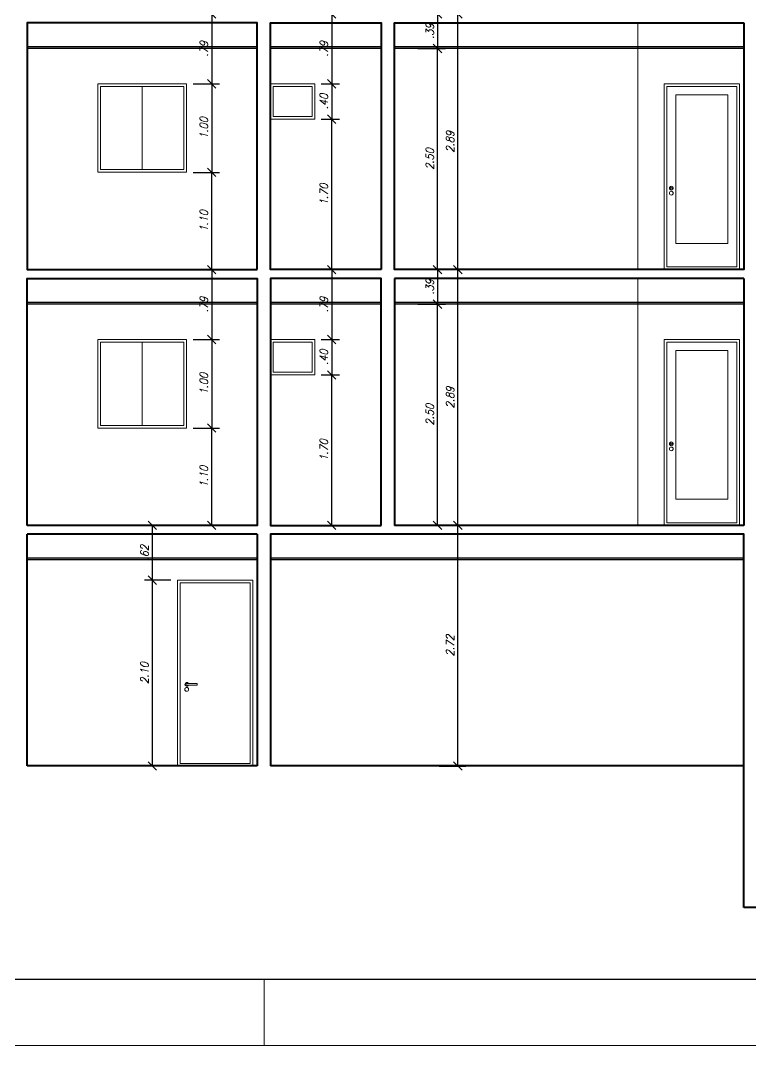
# Model space of a CAD drawing. Header units: millimetres. Extents: x 1865 to 2133, y 1062 to 1142.
# Drawn here: x 1969.46 to 1977.71, y 1106.29 to 1117.88 of the extents above; entities that cross this region are included whole.
import ezdxf

# ---------------------------------------------------------------- set-up
doc = ezdxf.new("R2010")
doc.units = ezdxf.units.MM
doc.header["$PDMODE"] = 35
for name, color, linetype, lineweight in [('Cota', 7, 'Continuous', 9), ('ESQ_INTER', 250, 'Continuous', 9), ('ESQUADRIAS', 250, 'Continuous', 9), ('Plarga', 7, 'Continuous', 40)]:
    doc.layers.add(name, color=color, linetype=linetype, lineweight=lineweight)
doc.layers.add('FÔRRO DE GÊSSO', color=133, linetype='Continuous')
doc.styles.add('romans15', font='romans.shx', dxfattribs={"width": 0.9, "oblique": 15})
doc.dimstyles.new('COTA_50', dxfattribs={"dimscale": 0.5, "dimtxt": 0.181, "dimasz": 0.193, "dimexe": 0.18, "dimexo": 0.15, "dimgap": 0.085, "dimtad": 1, "dimzin": 4, "dimdsep": 46, "dimtxsty": 'romans15', "dimblk1": 'OBLIQUE', "dimblk2": 'OBLIQUE', "dimsah": 1, "dimcen": 0.09, "dimclrd": 256, "dimclre": 256, "dimclrt": 256, "dimadec": 0, "dimazin": 0, "dimtfac": 1, "dimtmove": 2, "dimatfit": 3, "dimldrblk": 'NONE', "dimfxl": 1, "dimtolj": 1, "dimtzin": 1, "dimarcsym": 0})

# ---------------------------------------------------------------- blocks, each defined once
blk = doc.blocks.new('_OBLIQUE')
at = {"color": 0, "linetype": 'ByBlock'}
blk.add_line((-0.5, -0.5), (0.5, 0.5), dxfattribs=at)
blk = doc.blocks.new('*D3')
at = {"layer": 'Cota', "lineweight": -2, "transparency": 16777216}
for p, q in [((1971.411, 1117.163), (1971.712, 1117.163)), ((1971.622, 1117.163), (1971.622, 1116.163)), ((1971.411, 1116.163), (1971.712, 1116.163))]:
    blk.add_line(p, q, dxfattribs=at)
at = {"layer": 'Defpoints', "color": 0, "transparency": 16777216}
for p in [(1971.336, 1117.163), (1971.336, 1116.163), (1971.622, 1116.163)]:
    blk.add_point(p, dxfattribs=at)
at = {"layer": 'Cota', "lineweight": -2, "transparency": 16777216, "xscale": 0.0965, "yscale": 0.0965, "zscale": 0.0965}
for p, rotation in [((1971.622, 1117.163), 90), ((1971.622, 1116.163), 270)]:
    blk.add_blockref('_OBLIQUE', p, dxfattribs=dict(at, rotation=rotation))
at = {"layer": 'Cota', "transparency": 16777216, "insert": (1971.534, 1116.663), "char_height": 0.0905, "attachment_point": 5, "rotation": 90, "style": 'romans15'}
blk.add_mtext('\\A1;1.00', dxfattribs=at)
blk = doc.blocks.new('_None')
blk = doc.blocks.new('*D4')
at = {"layer": 'Cota', "lineweight": -2, "transparency": 16777216}
for p, q in [((1971.411, 1116.163), (1971.712, 1116.163)), ((1971.622, 1115.063), (1971.622, 1116.163)), ((1971.411, 1115.063), (1971.712, 1115.063))]:
    blk.add_line(p, q, dxfattribs=at)
at = {"layer": 'Defpoints', "color": 0, "transparency": 16777216}
for p in [(1971.336, 1116.163), (1971.622, 1116.163), (1971.336, 1115.063)]:
    blk.add_point(p, dxfattribs=at)
at = {"layer": 'Cota', "lineweight": -2, "transparency": 16777216, "xscale": 0.0965, "yscale": 0.0965, "zscale": 0.0965}
for p, rotation in [((1971.622, 1116.163), 90), ((1971.622, 1115.063), 270)]:
    blk.add_blockref('_OBLIQUE', p, dxfattribs=dict(at, rotation=rotation))
at = {"layer": 'Cota', "transparency": 16777216, "insert": (1971.534, 1115.613), "char_height": 0.0905, "attachment_point": 5, "rotation": 90, "style": 'romans15'}
blk.add_mtext('\\A1;1.10', dxfattribs=at)
blk = doc.blocks.new('*D5')
at = {"layer": 'Cota', "lineweight": -2, "transparency": 16777216}
for p, q in [((1971.411, 1117.953), (1971.712, 1117.953)), ((1971.622, 1117.953), (1971.622, 1117.163)), ((1971.411, 1117.163), (1971.712, 1117.163))]:
    blk.add_line(p, q, dxfattribs=at)
at = {"layer": 'Defpoints', "color": 0, "transparency": 16777216}
for p in [(1971.336, 1117.953), (1971.336, 1117.163), (1971.622, 1117.163)]:
    blk.add_point(p, dxfattribs=at)
at = {"layer": 'Cota', "lineweight": -2, "transparency": 16777216, "xscale": 0.0965, "yscale": 0.0965, "zscale": 0.0965}
for p, rotation in [((1971.622, 1117.953), 90), ((1971.622, 1117.163), 270)]:
    blk.add_blockref('_OBLIQUE', p, dxfattribs=dict(at, rotation=rotation))
at = {"layer": 'Cota', "transparency": 16777216, "insert": (1971.534, 1117.558), "char_height": 0.0905, "attachment_point": 5, "rotation": 90, "style": 'romans15'}
blk.add_mtext('\\A1;.79', dxfattribs=at)
blk = doc.blocks.new('*D6')
at = {"layer": 'Cota', "lineweight": -2, "transparency": 16777216}
for p, q in [((1972.861, 1117.163), (1973.068, 1117.163)), ((1972.978, 1117.163), (1972.978, 1116.763)), ((1972.861, 1116.763), (1973.068, 1116.763))]:
    blk.add_line(p, q, dxfattribs=at)
at = {"layer": 'Defpoints', "color": 0, "transparency": 16777216}
for p in [(1972.786, 1117.163), (1972.786, 1116.763), (1972.978, 1116.763)]:
    blk.add_point(p, dxfattribs=at)
at = {"layer": 'Cota', "lineweight": -2, "transparency": 16777216, "xscale": 0.0965, "yscale": 0.0965, "zscale": 0.0965}
for p, rotation in [((1972.978, 1117.163), 90), ((1972.978, 1116.763), 270)]:
    blk.add_blockref('_OBLIQUE', p, dxfattribs=dict(at, rotation=rotation))
at = {"layer": 'Cota', "transparency": 16777216, "insert": (1972.89, 1116.963), "char_height": 0.0905, "attachment_point": 5, "rotation": 90, "style": 'romans15'}
blk.add_mtext('\\A1;.40', dxfattribs=at)
blk = doc.blocks.new('*D7')
at = {"layer": 'Cota', "lineweight": -2, "transparency": 16777216}
for p, q in [((1972.861, 1116.763), (1973.068, 1116.763)), ((1972.978, 1115.063), (1972.978, 1116.763)), ((1972.767, 1115.063), (1973.068, 1115.063))]:
    blk.add_line(p, q, dxfattribs=at)
at = {"layer": 'Defpoints', "color": 0, "transparency": 16777216}
for p in [(1972.786, 1116.763), (1972.978, 1116.763), (1972.692, 1115.063)]:
    blk.add_point(p, dxfattribs=at)
at = {"layer": 'Cota', "lineweight": -2, "transparency": 16777216, "xscale": 0.0965, "yscale": 0.0965, "zscale": 0.0965}
for p, rotation in [((1972.978, 1116.763), 90), ((1972.978, 1115.063), 270)]:
    blk.add_blockref('_OBLIQUE', p, dxfattribs=dict(at, rotation=rotation))
at = {"layer": 'Cota', "transparency": 16777216, "insert": (1972.89, 1115.913), "char_height": 0.0905, "attachment_point": 5, "rotation": 90, "style": 'romans15'}
blk.add_mtext('\\A1;1.70', dxfattribs=at)
blk = doc.blocks.new('*D8')
at = {"layer": 'Cota', "lineweight": -2, "transparency": 16777216}
for p, q in [((1972.767, 1117.953), (1973.068, 1117.953)), ((1972.978, 1117.953), (1972.978, 1117.163)), ((1972.861, 1117.163), (1973.068, 1117.163))]:
    blk.add_line(p, q, dxfattribs=at)
at = {"layer": 'Defpoints', "color": 0, "transparency": 16777216}
for p in [(1972.692, 1117.953), (1972.786, 1117.163), (1972.978, 1117.163)]:
    blk.add_point(p, dxfattribs=at)
at = {"layer": 'Cota', "lineweight": -2, "transparency": 16777216, "xscale": 0.0965, "yscale": 0.0965, "zscale": 0.0965}
for p, rotation in [((1972.978, 1117.953), 90), ((1972.978, 1117.163), 270)]:
    blk.add_blockref('_OBLIQUE', p, dxfattribs=dict(at, rotation=rotation))
at = {"layer": 'Cota', "transparency": 16777216, "insert": (1972.89, 1117.558), "char_height": 0.0905, "attachment_point": 5, "rotation": 90, "style": 'romans15'}
blk.add_mtext('\\A1;.79', dxfattribs=at)
blk = doc.blocks.new('*D55')
at = {"layer": 'Cota', "lineweight": -2, "transparency": 16777216}
for p, q in [((1971.411, 1114.273), (1971.712, 1114.273)), ((1971.622, 1114.273), (1971.622, 1113.273)), ((1971.411, 1113.273), (1971.712, 1113.273))]:
    blk.add_line(p, q, dxfattribs=at)
at = {"layer": 'Defpoints', "color": 0, "transparency": 16777216}
for p in [(1971.336, 1114.273), (1971.336, 1113.273), (1971.622, 1113.273)]:
    blk.add_point(p, dxfattribs=at)
at = {"layer": 'Cota', "lineweight": -2, "transparency": 16777216, "xscale": 0.0965, "yscale": 0.0965, "zscale": 0.0965}
for p, rotation in [((1971.622, 1114.273), 90), ((1971.622, 1113.273), 270)]:
    blk.add_blockref('_OBLIQUE', p, dxfattribs=dict(at, rotation=rotation))
at = {"layer": 'Cota', "transparency": 16777216, "insert": (1971.534, 1113.773), "char_height": 0.0905, "attachment_point": 5, "rotation": 90, "style": 'romans15'}
blk.add_mtext('\\A1;1.00', dxfattribs=at)
blk = doc.blocks.new('*D56')
at = {"layer": 'Cota', "lineweight": -2, "transparency": 16777216}
for p, q in [((1971.411, 1113.273), (1971.712, 1113.273)), ((1971.622, 1112.173), (1971.622, 1113.273)), ((1971.411, 1112.173), (1971.712, 1112.173))]:
    blk.add_line(p, q, dxfattribs=at)
at = {"layer": 'Defpoints', "color": 0, "transparency": 16777216}
for p in [(1971.336, 1113.273), (1971.622, 1113.273), (1971.336, 1112.173)]:
    blk.add_point(p, dxfattribs=at)
at = {"layer": 'Cota', "lineweight": -2, "transparency": 16777216, "xscale": 0.0965, "yscale": 0.0965, "zscale": 0.0965}
for p, rotation in [((1971.622, 1113.273), 90), ((1971.622, 1112.173), 270)]:
    blk.add_blockref('_OBLIQUE', p, dxfattribs=dict(at, rotation=rotation))
at = {"layer": 'Cota', "transparency": 16777216, "insert": (1971.534, 1112.723), "char_height": 0.0905, "attachment_point": 5, "rotation": 90, "style": 'romans15'}
blk.add_mtext('\\A1;1.10', dxfattribs=at)
blk = doc.blocks.new('*D57')
at = {"layer": 'Cota', "lineweight": -2, "transparency": 16777216}
for p, q in [((1971.411, 1115.063), (1971.712, 1115.063)), ((1971.622, 1115.063), (1971.622, 1114.273)), ((1971.411, 1114.273), (1971.712, 1114.273))]:
    blk.add_line(p, q, dxfattribs=at)
at = {"layer": 'Defpoints', "color": 0, "transparency": 16777216}
for p in [(1971.336, 1115.063), (1971.336, 1114.273), (1971.622, 1114.273)]:
    blk.add_point(p, dxfattribs=at)
at = {"layer": 'Cota', "lineweight": -2, "transparency": 16777216, "xscale": 0.0965, "yscale": 0.0965, "zscale": 0.0965}
for p, rotation in [((1971.622, 1115.063), 90), ((1971.622, 1114.273), 270)]:
    blk.add_blockref('_OBLIQUE', p, dxfattribs=dict(at, rotation=rotation))
at = {"layer": 'Cota', "transparency": 16777216, "insert": (1971.534, 1114.668), "char_height": 0.0905, "attachment_point": 5, "rotation": 90, "style": 'romans15'}
blk.add_mtext('\\A1;.79', dxfattribs=at)
blk = doc.blocks.new('*D58')
at = {"layer": 'Cota', "lineweight": -2, "transparency": 16777216}
for p, q in [((1972.861, 1114.273), (1973.068, 1114.273)), ((1972.978, 1114.273), (1972.978, 1113.873)), ((1972.861, 1113.873), (1973.068, 1113.873))]:
    blk.add_line(p, q, dxfattribs=at)
at = {"layer": 'Defpoints', "color": 0, "transparency": 16777216}
for p in [(1972.786, 1114.273), (1972.786, 1113.873), (1972.978, 1113.873)]:
    blk.add_point(p, dxfattribs=at)
at = {"layer": 'Cota', "lineweight": -2, "transparency": 16777216, "xscale": 0.0965, "yscale": 0.0965, "zscale": 0.0965}
for p, rotation in [((1972.978, 1114.273), 90), ((1972.978, 1113.873), 270)]:
    blk.add_blockref('_OBLIQUE', p, dxfattribs=dict(at, rotation=rotation))
at = {"layer": 'Cota', "transparency": 16777216, "insert": (1972.89, 1114.073), "char_height": 0.0905, "attachment_point": 5, "rotation": 90, "style": 'romans15'}
blk.add_mtext('\\A1;.40', dxfattribs=at)
blk = doc.blocks.new('*D59')
at = {"layer": 'Cota', "lineweight": -2, "transparency": 16777216}
for p, q in [((1972.861, 1113.873), (1973.068, 1113.873)), ((1972.978, 1112.173), (1972.978, 1113.873)), ((1972.767, 1112.173), (1973.068, 1112.173))]:
    blk.add_line(p, q, dxfattribs=at)
at = {"layer": 'Defpoints', "color": 0, "transparency": 16777216}
for p in [(1972.786, 1113.873), (1972.978, 1113.873), (1972.692, 1112.173)]:
    blk.add_point(p, dxfattribs=at)
at = {"layer": 'Cota', "lineweight": -2, "transparency": 16777216, "xscale": 0.0965, "yscale": 0.0965, "zscale": 0.0965}
for p, rotation in [((1972.978, 1113.873), 90), ((1972.978, 1112.173), 270)]:
    blk.add_blockref('_OBLIQUE', p, dxfattribs=dict(at, rotation=rotation))
at = {"layer": 'Cota', "transparency": 16777216, "insert": (1972.89, 1113.023), "char_height": 0.0905, "attachment_point": 5, "rotation": 90, "style": 'romans15'}
blk.add_mtext('\\A1;1.70', dxfattribs=at)
blk = doc.blocks.new('*D60')
at = {"layer": 'Cota', "lineweight": -2, "transparency": 16777216}
for p, q in [((1972.767, 1115.063), (1973.068, 1115.063)), ((1972.978, 1115.063), (1972.978, 1114.273)), ((1972.861, 1114.273), (1973.068, 1114.273))]:
    blk.add_line(p, q, dxfattribs=at)
at = {"layer": 'Defpoints', "color": 0, "transparency": 16777216}
for p in [(1972.692, 1115.063), (1972.786, 1114.273), (1972.978, 1114.273)]:
    blk.add_point(p, dxfattribs=at)
at = {"layer": 'Cota', "lineweight": -2, "transparency": 16777216, "xscale": 0.0965, "yscale": 0.0965, "zscale": 0.0965}
for p, rotation in [((1972.978, 1115.063), 90), ((1972.978, 1114.273), 270)]:
    blk.add_blockref('_OBLIQUE', p, dxfattribs=dict(at, rotation=rotation))
at = {"layer": 'Cota', "transparency": 16777216, "insert": (1972.89, 1114.668), "char_height": 0.0905, "attachment_point": 5, "rotation": 90, "style": 'romans15'}
blk.add_mtext('\\A1;.79', dxfattribs=at)
blk = doc.blocks.new('*D66')
at = {"layer": 'Cota', "lineweight": -2, "transparency": 16777216}
for p, q in [((1973.953, 1117.563), (1974.264, 1117.563)), ((1974.174, 1115.063), (1974.174, 1117.563)), ((1973.963, 1115.063), (1974.264, 1115.063))]:
    blk.add_line(p, q, dxfattribs=at)
at = {"layer": 'Defpoints', "color": 0, "transparency": 16777216}
for p in [(1973.878, 1117.563), (1974.174, 1117.563), (1973.888, 1115.063)]:
    blk.add_point(p, dxfattribs=at)
at = {"layer": 'Cota', "lineweight": -2, "transparency": 16777216, "xscale": 0.0965, "yscale": 0.0965, "zscale": 0.0965}
for p, rotation in [((1974.174, 1117.563), 90), ((1974.174, 1115.063), 270)]:
    blk.add_blockref('_OBLIQUE', p, dxfattribs=dict(at, rotation=rotation))
at = {"layer": 'Cota', "transparency": 16777216, "insert": (1974.086, 1116.313), "char_height": 0.0905, "attachment_point": 5, "rotation": 90, "style": 'romans15'}
blk.add_mtext('\\A1;2.50', dxfattribs=at)
blk = doc.blocks.new('*D67')
at = {"layer": 'Cota', "lineweight": -2, "transparency": 16777216}
for p, q in [((1973.953, 1117.953), (1974.264, 1117.953)), ((1974.174, 1117.953), (1974.174, 1117.563)), ((1973.953, 1117.563), (1974.264, 1117.563))]:
    blk.add_line(p, q, dxfattribs=at)
at = {"layer": 'Defpoints', "color": 0, "transparency": 16777216}
for p in [(1973.878, 1117.953), (1973.878, 1117.563), (1974.174, 1117.563)]:
    blk.add_point(p, dxfattribs=at)
at = {"layer": 'Cota', "lineweight": -2, "transparency": 16777216, "xscale": 0.0965, "yscale": 0.0965, "zscale": 0.0965}
for p, rotation in [((1974.174, 1117.953), 90), ((1974.174, 1117.563), 270)]:
    blk.add_blockref('_OBLIQUE', p, dxfattribs=dict(at, rotation=rotation))
at = {"layer": 'Cota', "transparency": 16777216, "insert": (1974.086, 1117.758), "char_height": 0.0905, "attachment_point": 5, "rotation": 90, "style": 'romans15'}
blk.add_mtext('\\A1;.39', dxfattribs=at)
blk = doc.blocks.new('*D68')
at = {"layer": 'Cota', "lineweight": -2, "transparency": 16777216}
for p, q in [((1974.249, 1117.953), (1974.494, 1117.953)), ((1974.404, 1115.063), (1974.404, 1117.953)), ((1974.193, 1115.063), (1974.494, 1115.063))]:
    blk.add_line(p, q, dxfattribs=at)
at = {"layer": 'Defpoints', "color": 0, "transparency": 16777216}
for p in [(1974.174, 1117.953), (1974.404, 1117.953), (1974.118, 1115.063)]:
    blk.add_point(p, dxfattribs=at)
at = {"layer": 'Cota', "lineweight": -2, "transparency": 16777216, "xscale": 0.0965, "yscale": 0.0965, "zscale": 0.0965}
for p, rotation in [((1974.404, 1117.953), 90), ((1974.404, 1115.063), 270)]:
    blk.add_blockref('_OBLIQUE', p, dxfattribs=dict(at, rotation=rotation))
at = {"layer": 'Cota', "transparency": 16777216, "insert": (1974.316, 1116.508), "char_height": 0.0905, "attachment_point": 5, "rotation": 90, "style": 'romans15'}
blk.add_mtext('\\A1;2.89', dxfattribs=at)
blk = doc.blocks.new('*D84')
at = {"layer": 'Cota', "lineweight": -2, "transparency": 16777216}
for p, q in [((1971.161, 1111.553), (1970.861, 1111.553)), ((1970.951, 1111.553), (1970.951, 1109.453)), ((1971.161, 1109.453), (1970.861, 1109.453))]:
    blk.add_line(p, q, dxfattribs=at)
at = {"layer": 'Defpoints', "color": 0, "transparency": 16777216}
for p in [(1971.236, 1111.553), (1970.951, 1109.453), (1971.236, 1109.453)]:
    blk.add_point(p, dxfattribs=at)
at = {"layer": 'Cota', "lineweight": -2, "transparency": 16777216, "xscale": 0.0965, "yscale": 0.0965, "zscale": 0.0965}
for p, rotation in [((1970.951, 1111.553), 90), ((1970.951, 1109.453), 270)]:
    blk.add_blockref('_OBLIQUE', p, dxfattribs=dict(at, rotation=rotation))
at = {"layer": 'Cota', "transparency": 16777216, "insert": (1970.863, 1110.503), "char_height": 0.0905, "attachment_point": 5, "rotation": 90, "style": 'romans15'}
blk.add_mtext('\\A1;2.10', dxfattribs=at)
blk = doc.blocks.new('*D85')
at = {"layer": 'Cota', "lineweight": -2, "transparency": 16777216}
for p, q in [((1971.161, 1112.173), (1970.861, 1112.173)), ((1970.951, 1112.173), (1970.951, 1111.553)), ((1971.161, 1111.553), (1970.861, 1111.553))]:
    blk.add_line(p, q, dxfattribs=at)
at = {"layer": 'Defpoints', "color": 0, "transparency": 16777216}
for p in [(1971.236, 1112.173), (1970.951, 1111.553), (1971.236, 1111.553)]:
    blk.add_point(p, dxfattribs=at)
at = {"layer": 'Cota', "lineweight": -2, "transparency": 16777216, "xscale": 0.0965, "yscale": 0.0965, "zscale": 0.0965}
for p, rotation in [((1970.951, 1112.173), 90), ((1970.951, 1111.553), 270)]:
    blk.add_blockref('_OBLIQUE', p, dxfattribs=dict(at, rotation=rotation))
at = {"layer": 'Cota', "transparency": 16777216, "insert": (1970.863, 1111.863), "char_height": 0.0905, "attachment_point": 5, "rotation": 90, "style": 'romans15'}
blk.add_mtext('\\A1;.62', dxfattribs=at)
blk = doc.blocks.new('*D86')
at = {"layer": 'Cota', "lineweight": -2, "transparency": 16777216}
for p, q in [((1973.953, 1114.673), (1974.264, 1114.673)), ((1974.174, 1112.173), (1974.174, 1114.673)), ((1973.963, 1112.173), (1974.264, 1112.173))]:
    blk.add_line(p, q, dxfattribs=at)
at = {"layer": 'Defpoints', "color": 0, "transparency": 16777216}
for p in [(1973.878, 1114.673), (1974.174, 1114.673), (1973.888, 1112.173)]:
    blk.add_point(p, dxfattribs=at)
at = {"layer": 'Cota', "lineweight": -2, "transparency": 16777216, "xscale": 0.0965, "yscale": 0.0965, "zscale": 0.0965}
for p, rotation in [((1974.174, 1114.673), 90), ((1974.174, 1112.173), 270)]:
    blk.add_blockref('_OBLIQUE', p, dxfattribs=dict(at, rotation=rotation))
at = {"layer": 'Cota', "transparency": 16777216, "insert": (1974.086, 1113.423), "char_height": 0.0905, "attachment_point": 5, "rotation": 90, "style": 'romans15'}
blk.add_mtext('\\A1;2.50', dxfattribs=at)
blk = doc.blocks.new('*D87')
at = {"layer": 'Cota', "lineweight": -2, "transparency": 16777216}
for p, q in [((1973.953, 1115.063), (1974.264, 1115.063)), ((1974.174, 1115.063), (1974.174, 1114.673)), ((1973.953, 1114.673), (1974.264, 1114.673))]:
    blk.add_line(p, q, dxfattribs=at)
at = {"layer": 'Defpoints', "color": 0, "transparency": 16777216}
for p in [(1973.878, 1115.063), (1973.878, 1114.673), (1974.174, 1114.673)]:
    blk.add_point(p, dxfattribs=at)
at = {"layer": 'Cota', "lineweight": -2, "transparency": 16777216, "xscale": 0.0965, "yscale": 0.0965, "zscale": 0.0965}
for p, rotation in [((1974.174, 1115.063), 90), ((1974.174, 1114.673), 270)]:
    blk.add_blockref('_OBLIQUE', p, dxfattribs=dict(at, rotation=rotation))
at = {"layer": 'Cota', "transparency": 16777216, "insert": (1974.086, 1114.868), "char_height": 0.0905, "attachment_point": 5, "rotation": 90, "style": 'romans15'}
blk.add_mtext('\\A1;.39', dxfattribs=at)
blk = doc.blocks.new('*D88')
at = {"layer": 'Cota', "lineweight": -2, "transparency": 16777216}
for p, q in [((1974.249, 1115.063), (1974.494, 1115.063)), ((1974.404, 1112.173), (1974.404, 1115.063)), ((1974.193, 1112.173), (1974.494, 1112.173))]:
    blk.add_line(p, q, dxfattribs=at)
at = {"layer": 'Defpoints', "color": 0, "transparency": 16777216}
for p in [(1974.174, 1115.063), (1974.404, 1115.063), (1974.118, 1112.173)]:
    blk.add_point(p, dxfattribs=at)
at = {"layer": 'Cota', "lineweight": -2, "transparency": 16777216, "xscale": 0.0965, "yscale": 0.0965, "zscale": 0.0965}
for p, rotation in [((1974.404, 1115.063), 90), ((1974.404, 1112.173), 270)]:
    blk.add_blockref('_OBLIQUE', p, dxfattribs=dict(at, rotation=rotation))
at = {"layer": 'Cota', "transparency": 16777216, "insert": (1974.316, 1113.618), "char_height": 0.0905, "attachment_point": 5, "rotation": 90, "style": 'romans15'}
blk.add_mtext('\\A1;2.89', dxfattribs=at)
blk = doc.blocks.new('*D89')
at = {"layer": 'Cota', "lineweight": -2, "transparency": 16777216}
for p, q in [((1974.249, 1112.173), (1974.494, 1112.173)), ((1974.404, 1109.453), (1974.404, 1112.173)), ((1974.193, 1109.453), (1974.494, 1109.453))]:
    blk.add_line(p, q, dxfattribs=at)
at = {"layer": 'Defpoints', "color": 0, "transparency": 16777216}
for p in [(1974.174, 1112.173), (1974.404, 1112.173), (1974.118, 1109.453)]:
    blk.add_point(p, dxfattribs=at)
at = {"layer": 'Cota', "lineweight": -2, "transparency": 16777216, "xscale": 0.0965, "yscale": 0.0965, "zscale": 0.0965}
for p, rotation in [((1974.404, 1112.173), 90), ((1974.404, 1109.453), 270)]:
    blk.add_blockref('_OBLIQUE', p, dxfattribs=dict(at, rotation=rotation))
at = {"layer": 'Cota', "transparency": 16777216, "insert": (1974.316, 1110.813), "char_height": 0.0905, "attachment_point": 5, "rotation": 90, "style": 'romans15'}
blk.add_mtext('\\A1;2.72', dxfattribs=at)

msp = doc.modelspace()

# ---------------------------------------------------------------- hatches: boundary and pattern name
at = {"layer": 'FÔRRO DE GÊSSO'}
h = msp.add_hatch(color=256, dxfattribs=at)
h.dxf.hatch_style = 1
h.paths.add_polyline_path([(1972.1363, 1117.5833), (1969.5363, 1117.5833), (1969.5363, 1117.5633), (1972.1363, 1117.5633)])
h.paths.add_polyline_path([(1971.6011, 1117.4393), (1971.6011, 1117.6475), (1971.4669, 1117.6834), (1971.4669, 1117.4753)], flags=9)
h = msp.add_hatch(color=256, dxfattribs=at)
h.dxf.hatch_style = 1
h.paths.add_polyline_path([(1973.5363, 1117.5833), (1972.2863, 1117.5833), (1972.2863, 1117.5633), (1973.5363, 1117.5633)])
h.paths.add_polyline_path([(1972.957, 1117.4393), (1972.957, 1117.6475), (1972.8228, 1117.6834), (1972.8228, 1117.4753)], flags=9)
h = msp.add_hatch(color=256, dxfattribs=at)
h.dxf.hatch_style = 1
h.paths.add_polyline_path([(1977.6363, 1117.5833), (1976.4363, 1117.5833), (1976.4363, 1117.5633), (1977.6363, 1117.5633)])
h.paths.add_polyline_path([(1976.4363, 1117.5833), (1973.6863, 1117.5833), (1973.6863, 1117.5633), (1976.4363, 1117.5633)])
h = msp.add_hatch(color=256, dxfattribs=at)
h.dxf.hatch_style = 1
h.paths.add_polyline_path([(1972.1363, 1114.6933), (1969.5363, 1114.6933), (1969.5363, 1114.6733), (1972.1363, 1114.6733)])
h.paths.add_polyline_path([(1971.6011, 1114.5493), (1971.6011, 1114.7575), (1971.4669, 1114.7934), (1971.4669, 1114.5853)], flags=9)
h = msp.add_hatch(color=256, dxfattribs=at)
h.dxf.hatch_style = 1
h.paths.add_polyline_path([(1973.5363, 1114.6933), (1972.2863, 1114.6933), (1972.2863, 1114.6733), (1973.5363, 1114.6733)])
h.paths.add_polyline_path([(1972.957, 1114.5493), (1972.957, 1114.7575), (1972.8228, 1114.7934), (1972.8228, 1114.5853)], flags=9)
h = msp.add_hatch(color=256, dxfattribs=at)
h.dxf.hatch_style = 1
h.paths.add_polyline_path([(1977.6363, 1114.6933), (1976.4363, 1114.6933), (1976.4363, 1114.6733), (1977.6363, 1114.6733)])
h.paths.add_polyline_path([(1976.4363, 1114.6933), (1973.6863, 1114.6933), (1973.6863, 1114.6733), (1976.4363, 1114.6733)])
h = msp.add_hatch(color=256, dxfattribs=at)
h.dxf.hatch_style = 1
h.paths.add_polyline_path([(1972.1363, 1111.8033), (1969.5363, 1111.8033), (1969.5363, 1111.7833), (1972.1363, 1111.7833)])
h = msp.add_hatch(color=256, dxfattribs=at)
h.dxf.hatch_style = 1
h.paths.add_polyline_path([(1977.6363, 1111.8033), (1972.2863, 1111.8033), (1972.2863, 1111.7833), (1977.6363, 1111.7833)])

# ---------------------------------------------------------------- linework, layer by layer
msp.add_line((1958.3419, 1107.0443), (2040.8419, 1107.0443))
at = {"color": 7, "linetype": 'Continuous', "lineweight": 20}
msp.add_line((1956.4669, 1106.2943), (2041.5919, 1106.2943), dxfattribs=at)
at = {"lineweight": 5}
for points in [[(1976.4363, 1115.0633), (1976.4363, 1117.8533)], [(1977.5863, 1115.0633), (1976.7363, 1115.0633)], [(1976.4363, 1112.1733), (1976.4363, 1114.9633)]]:
    msp.add_lwpolyline(points, dxfattribs=at)
at = {"color": 7, "linetype": 'Continuous', "lineweight": 20}
msp.add_lwpolyline([(1972.2169, 1106.2943), (1972.2169, 1107.0443)], dxfattribs=at)
at = {"layer": 'ESQ_INTER'}
for points in [[(1970.3363, 1116.1633), (1971.3363, 1116.1633), (1971.3363, 1117.1633), (1970.3363, 1117.1633)], [(1970.3663, 1116.1933), (1971.3063, 1116.1933), (1971.3063, 1117.1333), (1970.3663, 1117.1333)], [(1972.7863, 1116.7633), (1972.2863, 1116.7633), (1972.2863, 1117.1633), (1972.7863, 1117.1633)], [(1972.7563, 1116.7933), (1972.3163, 1116.7933), (1972.3163, 1117.1333), (1972.7563, 1117.1333)], [(1970.3363, 1113.2733), (1971.3363, 1113.2733), (1971.3363, 1114.2733), (1970.3363, 1114.2733)], [(1970.3663, 1113.3033), (1971.3063, 1113.3033), (1971.3063, 1114.2433), (1970.3663, 1114.2433)], [(1972.7863, 1113.8733), (1972.2863, 1113.8733), (1972.2863, 1114.2733), (1972.7863, 1114.2733)], [(1972.7563, 1113.9033), (1972.3163, 1113.9033), (1972.3163, 1114.2433), (1972.7563, 1114.2433)]]:
    msp.add_lwpolyline(points, close=True, dxfattribs=at)
for points in [[(1970.8363, 1117.1333), (1970.8363, 1116.1933)], [(1970.8363, 1114.2433), (1970.8363, 1113.3033)]]:
    msp.add_lwpolyline(points, dxfattribs=at)
at = {"layer": 'ESQUADRIAS', "ltscale": 0.02}
for p, q in [((1971.3413, 1110.3862), (1971.4583, 1110.3862)), ((1971.3413, 1110.3662), (1971.4583, 1110.3662))]:
    msp.add_line(p, q, dxfattribs=at)
for points in [[(1976.7363, 1115.0633), (1976.7363, 1117.1633), (1977.5863, 1117.1633), (1977.5863, 1115.0633)], [(1976.7363, 1112.1733), (1976.7363, 1114.2733), (1977.5863, 1114.2733), (1977.5863, 1112.1733)], [(1971.2363, 1109.4533), (1971.2363, 1111.5533), (1972.0863, 1111.5533), (1972.0863, 1109.4533)]]:
    msp.add_lwpolyline(points, dxfattribs=at)
for points in [[(1976.7663, 1115.0933), (1976.7663, 1117.1333), (1977.5563, 1117.1333), (1977.5563, 1115.0933)], [(1976.8663, 1115.3583), (1976.8663, 1117.0383), (1977.4563, 1117.0383), (1977.4563, 1115.3583)], [(1976.7663, 1112.2033), (1976.7663, 1114.2433), (1977.5563, 1114.2433), (1977.5563, 1112.2033)], [(1976.8663, 1112.4683), (1976.8663, 1114.1483), (1977.4563, 1114.1483), (1977.4563, 1112.4683)], [(1971.2663, 1109.4833), (1971.2663, 1111.5233), (1972.0563, 1111.5233), (1972.0563, 1109.4833)]]:
    msp.add_lwpolyline(points, close=True, dxfattribs=at)
at = {"layer": 'ESQUADRIAS'}
msp.add_lwpolyline([(1971.4583, 1110.3662), (1971.4583, 1110.3862)], dxfattribs=at)
for centre, radius in [((1976.8174, 1115.9839), 0.0218), ((1976.8174, 1115.9839), 0.01), ((1976.8174, 1113.0939), 0.0218), ((1976.8174, 1113.0939), 0.01)]:
    msp.add_circle(centre, radius, dxfattribs=at)
at = {"layer": 'ESQUADRIAS', "ltscale": 0.02}
for centre in [(1976.8159, 1115.9272), (1976.8159, 1113.0372), (1971.3398, 1110.3195)]:
    msp.add_circle(centre, 0.0215, dxfattribs=at)
for radius, start, end in [(0.0218, 27.32571, 332.67429), (0.01, 90, 270)]:
    msp.add_arc((1971.3413, 1110.3762), radius, start, end, dxfattribs=at)
at = {"layer": 'FÔRRO DE GÊSSO'}
for points in [[(1972.1363, 1117.5833), (1969.5363, 1117.5833)], [(1972.1363, 1117.5633), (1969.5363, 1117.5633)], [(1973.5363, 1117.5833), (1972.2863, 1117.5833)], [(1973.5363, 1117.5633), (1972.2863, 1117.5633)], [(1977.6363, 1117.5833), (1973.6863, 1117.5833)], [(1977.6363, 1117.5633), (1973.6863, 1117.5633)], [(1972.1363, 1114.6933), (1969.5363, 1114.6933)], [(1972.1363, 1114.6733), (1969.5363, 1114.6733)], [(1973.5363, 1114.6933), (1972.2863, 1114.6933)], [(1973.5363, 1114.6733), (1972.2863, 1114.6733)], [(1977.6363, 1114.6933), (1973.6863, 1114.6933)], [(1977.6363, 1114.6733), (1973.6863, 1114.6733)], [(1972.1363, 1111.8033), (1969.5363, 1111.8033)], [(1972.1363, 1111.7833), (1969.5363, 1111.7833)], [(1977.6363, 1111.8033), (1972.2863, 1111.8033)], [(1977.6363, 1111.7833), (1972.2863, 1111.7833)]]:
    msp.add_lwpolyline(points, dxfattribs=at)
at = {"layer": 'Plarga'}
for p, q in [((1977.6363, 1114.9633), (1973.6863, 1114.9633)), ((1977.6363, 1112.1733), (1973.6863, 1112.1733)), ((1972.1363, 1112.0733), (1969.5363, 1112.0733)), ((1972.1363, 1109.4533), (1969.5363, 1109.4533)), ((1977.6363, 1109.4533), (1972.2863, 1109.4533)), ((1979.5863, 1107.8533), (1977.6363, 1107.8533))]:
    msp.add_line(p, q, dxfattribs=at)
for points in [[(1972.1363, 1115.0633), (1972.1363, 1117.8533), (1969.5363, 1117.8533), (1969.5363, 1115.0633)], [(1973.5363, 1115.0633), (1972.2863, 1115.0633), (1972.2863, 1117.8533), (1973.5363, 1117.8533)], [(1977.6363, 1117.8533), (1977.6363, 1115.0633), (1973.6863, 1115.0633), (1973.6863, 1117.8533)], [(1969.5363, 1112.1733), (1969.5363, 1114.9633), (1972.1363, 1114.9633), (1972.1363, 1112.1733), (1969.5363, 1112.1733)], [(1973.5363, 1112.1733), (1973.5363, 1114.9633), (1972.2863, 1114.9633), (1972.2863, 1112.1733)]]:
    msp.add_lwpolyline(points, close=True, dxfattribs=at)
for points in [[(1973.6863, 1114.9633), (1973.6863, 1112.1733)], [(1977.6363, 1114.9633), (1977.6363, 1112.1733)], [(1969.5363, 1109.4533), (1969.5363, 1112.0733)], [(1972.1363, 1112.0733), (1972.1363, 1109.4533)], [(1977.6363, 1107.8533), (1977.6363, 1112.0733), (1972.2863, 1112.0733), (1972.2863, 1109.4533)]]:
    msp.add_lwpolyline(points, dxfattribs=at)

# ---------------------------------------------------------------- dimensions: what is measured, and where the dimension line sits
at = {"layer": 'Cota'}
for base, p1, p2, angle, picture, middle in [((1971.6217, 1117.1633), (1971.3363, 1117.9533), (1971.3363, 1117.1633), 90, '*D5', (1971.534, 1117.5583)), ((1972.9777, 1117.1633), (1972.6922, 1117.9533), (1972.7863, 1117.1633), 90, '*D8', (1972.8899, 1117.5583)), ((1974.1739, 1117.5633), (1973.8782, 1117.9533), (1973.8782, 1117.5633), 90, '*D67', (1974.0862, 1117.7583)), ((1974.4037, 1117.9533), (1974.1183, 1115.0633), (1974.1739, 1117.9533), 270, '*D68', (1974.316, 1116.5083)), ((1974.1739, 1117.5633), (1973.8885, 1115.0633), (1973.8782, 1117.5633), 270, '*D66', (1974.0862, 1116.3133)), ((1971.6217, 1116.1633), (1971.3363, 1117.1633), (1971.3363, 1116.1633), 90, '*D3', (1971.534, 1116.6633)), ((1972.9777, 1116.7633), (1972.7863, 1117.1633), (1972.7863, 1116.7633), 90, '*D6', (1972.8899, 1116.9633)), ((1972.9777, 1116.7633), (1972.6922, 1115.0633), (1972.7863, 1116.7633), 270, '*D7', (1972.8899, 1115.9133)), ((1971.6217, 1116.1633), (1971.3363, 1115.0633), (1971.3363, 1116.1633), 270, '*D4', (1971.534, 1115.6133)), ((1971.6217, 1114.2733), (1971.3363, 1115.0633), (1971.3363, 1114.2733), 90, '*D57', (1971.534, 1114.6683)), ((1972.9777, 1114.2733), (1972.6922, 1115.0633), (1972.7863, 1114.2733), 90, '*D60', (1972.8899, 1114.6683)), ((1974.1739, 1114.6733), (1973.8782, 1115.0633), (1973.8782, 1114.6733), 90, '*D87', (1974.0862, 1114.8683)), ((1974.4037, 1115.0633), (1974.1183, 1112.1733), (1974.1739, 1115.0633), 270, '*D88', (1974.316, 1113.6183)), ((1974.1739, 1114.6733), (1973.8885, 1112.1733), (1973.8782, 1114.6733), 270, '*D86', (1974.0862, 1113.4233)), ((1971.6217, 1113.2733), (1971.3363, 1114.2733), (1971.3363, 1113.2733), 90, '*D55', (1971.534, 1113.7733)), ((1972.9777, 1113.8733), (1972.7863, 1114.2733), (1972.7863, 1113.8733), 90, '*D58', (1972.8899, 1114.0733)), ((1972.9777, 1113.8733), (1972.6922, 1112.1733), (1972.7863, 1113.8733), 270, '*D59', (1972.8899, 1113.0233)), ((1971.6217, 1113.2733), (1971.3363, 1112.1733), (1971.3363, 1113.2733), 270, '*D56', (1971.534, 1112.7233)), ((1970.9508, 1111.5533), (1971.2363, 1112.1733), (1971.2363, 1111.5533), 90, '*D85', (1970.8631, 1111.8633)), ((1974.4037, 1112.1733), (1974.1183, 1109.4533), (1974.1739, 1112.1733), 270, '*D89', (1974.316, 1110.8133)), ((1970.9508, 1109.4533), (1971.2363, 1111.5533), (1971.2363, 1109.4533), 90, '*D84', (1970.8631, 1110.5033))]:
    dim = msp.add_linear_dim(base=base, p1=p1, p2=p2, angle=angle, dimstyle='COTA_50', dxfattribs=at)
    dim.commit()
    dim.dimension.update_dxf_attribs({"geometry": picture, "text_midpoint": middle})

doc.saveas('drawing.dxf')
